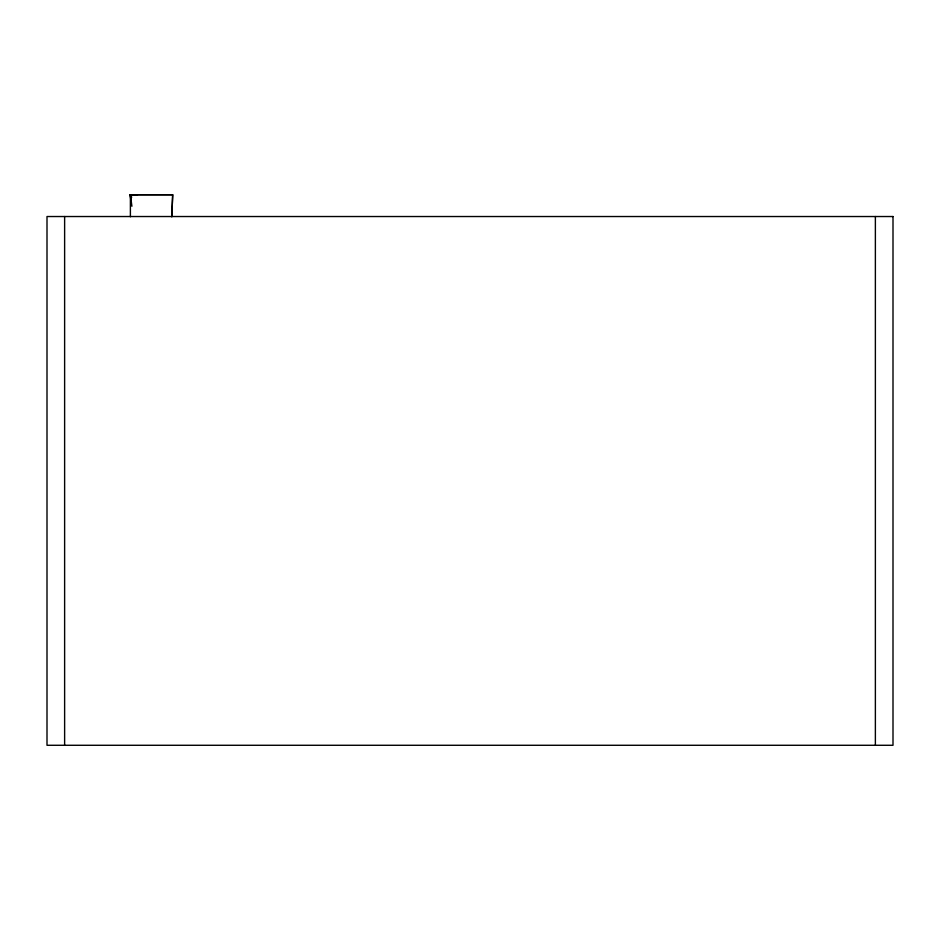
<?xml version="1.0" encoding="UTF-8"?>
<svg xmlns="http://www.w3.org/2000/svg" width="940" height="940" viewBox="0 0 940 940"><rect width="100%" height="100%" fill="white"/><g stroke="black" fill="none" stroke-linecap="round" stroke-linejoin="round"><path stroke-width="1.41" d="M171.797 216.635L172.69 194.721L130.39 194.721L130.39 216.752M171.809 216.717L172.69 194.721L130.39 194.721L131.165 204.873L130.39 194.721L137.44 195.062M131.894 206.271L130.39 194.721L136.112 195.038M131.694 197.259L130.39 194.721L136.006 195.05M130.39 194.721L134.643 195.026M875.375 216.529L875.375 745.279M64.625 216.529L64.625 745.279M893 216.529L47 216.529L47 745.279L893 745.279L893 216.529"/></g></svg>
